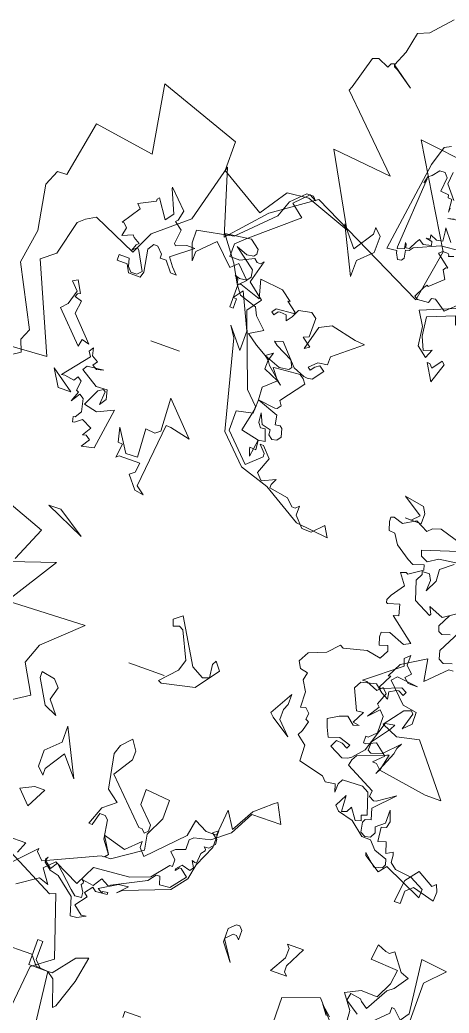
# Model space of a CAD drawing. Header units: metres. Extents: x -71 to 881, y -503 to 661.
# Drawn here: x 133.39 to 135.94, y 460.64 to 466.54 of the extents above; entities that cross this region are included whole.
import ezdxf

# ---------------------------------------------------------------- set-up
doc = ezdxf.new("R2010")
doc.units = ezdxf.units.M
doc.layers.add('ARBRE', color=100, linetype='Continuous', lineweight=13, true_color=0x00ff3f)

# ---------------------------------------------------------------- blocks, each defined once
blk = doc.blocks.new('WMF2', base_point=(0, 0.01))
at = {"color": 251, "lineweight": 0, "true_color": 0x636466}
for points in [[(152.62, -198.66), (162.76, -199.86), (152.65, -183.05), (154.26, -173.69), (175.85, -184.22), (183.13, -179.1), (188.97, -172.64), (192.5, -184.13), (195.26, -173.72), (200.97, -168.92), (202.85, -164.87), (210.8, -168.41), (212.43, -167.44), (213.62, -166.42), (215.13, -160.27), (217.5, -158.38), (210.72, -142.97), (221.5, -142.28)], [(212.64, -105.02), (197.13, -110.25), (202.88, -101.16), (188.84, -101.73), (195.03, -95.86), (196.4, -92.3), (193.55, -87.25), (201.48, -82.18)], [(190.12, -45.33), (178.29, -45.44), (176.89, -43.78), (174.7, -43.59), (173.01, -29.2)], [(164.41, -221.19), (167.6, -217.66), (169.53, -216.89), (170.28, -213.15), (171.44, -210.43), (167.5, -207.63), (170.63, -209.8), (171.33, -210.11), (171.53, -210.62), (172.06, -210.42), (172.36, -209.7), (174.37, -210.56), (175.39, -210.16), (176.98, -204.42), (177.29, -203.7), (165.65, -192.21), (176.34, -193.26), (169.52, -180.97), (177.55, -183.87), (181.35, -183.49), (184.59, -178.67), (192.69, -183.49), (192.69, -188.7), (207.51, -193.95), (205.44, -181.84), (216.23, -183.49), (218.11, -173.58), (219.76, -173.52), (220.92, -170.8), (219.49, -162.84), (220.49, -156.77), (215.08, -146.26), (215.94, -144.26), (215.12, -142.21), (227.2, -134.24)], [(209.21, -117.47), (201.41, -114.58), (204.04, -108.47)], [(196.2, -62.98), (185.71, -63.11), (186.56, -61.11)], [(187.58, -60.7), (178.92, -56.25), (177.9, -56.66), (174.32, -45.95), (177.81, -43.34), (178.67, -34.61)], [(135.13, -42.17), (135.3, -53.01), (129.01, -55.27), (122.91, -48.29)], [(159.88, -40.52), (159.88, -41.62), (156.97, -41.62)], [(120.42, -66.45), (119.65, -67.04), (117.45, -64.06), (115.93, -63.49), (117.61, -61.04), (118.69, -60.22), (120.94, -56.22), (122.15, -57.02), (122.44, -57.42), (124.35, -57.69), (124.6, -56.41), (122.13, -54.73)], [(127.08, -52.73), (128.25, -54.29), (126.47, -52.71)], [(123.39, -53.17), (123.49, -54.92), (125.42, -57.49), (122.86, -58.8), (119.88, -58.72), (118.5, -61.58), (118.12, -64.16), (123.08, -64.47), (122.69, -67.2), (121.11, -66.56), (120.42, -66.45), (120.42, -66.45)], [(174.7, -43.59), (178.13, -43.59), (178.13, -48.16), (177.26, -48.16), (177.26, -44.83), (176.02, -43.59), (173.91, -43.59), (170.9, -47.37), (168.8, -48.16), (169.68, -43.59), (171.36, -38.49), (171.81, -38.05), (173.47, -42.7), (174.7, -43.59), (174.7, -43.59)], [(187.3, -58.79), (183.33, -62.96), (183.33, -62.37), (182.1, -61.15), (172.77, -65.4), (172.29, -65.4), (171.68, -66.02), (173.43, -68.94), (169.39, -67.77), (166.98, -70.11), (166.96, -69.01), (165.85, -67.81), (160.08, -73.71), (159.5, -76.65), (157.18, -75.46), (155.35, -75.48), (154.92, -80.22), (153.06, -77.33), (150.8, -81.38), (147.91, -83.85), (147.29, -84.34), (145.55, -80.94), (150.8, -80.88), (153.05, -76.72), (155.95, -74.38), (158.86, -73.73), (159.47, -73.11), (159.44, -71.4), (161.14, -70.78), (161.73, -70.16), (160.64, -69.08), (160.62, -67.87), (161.11, -67.86), (163.5, -64.91), (166.9, -63.65), (173.36, -63.08), (175.14, -59.53), (179.8, -61.8), (181.48, -60.07), (179.75, -57.65), (181.46, -58.23), (184.95, -55.88)], [(113.17, -63.62), (113.17, -55.18), (115.36, -53.65), (120.07, -53.65), (116.91, -56.82), (116.91, -57.81), (116.37, -57.81), (114.82, -56.28), (113.72, -57.81), (114.82, -67.35), (110.12, -66.81), (113.17, -63.62), (113.17, -63.62)], [(156.89, -69.51), (157.43, -66.75), (159.56, -64.03), (167.3, -61.05), (168.14, -60.32), (166.54, -62.02), (168.32, -61.8), (171.36, -59.94), (170.42, -59.42), (170.47, -59.72), (169.59, -59.84), (169.56, -59.52), (171.59, -59.29), (172.31, -59.83), (173.34, -58.5), (172.64, -57.96), (174.22, -55.94), (172.57, -54.64), (171.71, -54.74), (173.12, -54.01), (174.29, -53.87), (175.3, -57.08), (178.61, -59.71), (180.18, -60.09), (181.49, -61.11), (181.56, -61.74), (181.3, -62.07), (181.53, -61.43), (180.22, -60.39), (179.42, -61.68), (175.68, -58.22), (174.72, -57.4), (173.53, -57.53), (173.65, -58.47), (174.34, -59.58), (174.13, -59.93), (174.18, -60.23), (174.45, -60.45), (172.34, -60.13), (171.33, -61.75), (169.98, -60.98), (163.78, -64.16), (162.73, -65.48), (162.11, -65.55), (161.63, -64.1), (159.84, -64.31), (157.76, -66.95), (159.09, -68.05), (159.4, -68.02), (159.94, -67.33), (159.98, -67.64), (159.15, -68.6), (157.6, -68.22), (157.12, -68.85), (157.81, -69.96), (157.22, -69.78), (156.92, -69.81), (156.81, -71.58), (156.27, -72.27), (156.3, -72.59), (156.65, -72.85), (155.79, -72.95), (154.94, -73.93), (155.05, -74.81), (156.1, -75.62), (155.22, -76.3), (155.18, -73.27), (156.89, -69.51), (156.89, -69.51)], [(147.98, -61.05), (146.87, -62.15), (146.26, -62.15), (145.66, -61.53), (145.66, -59.83), (146.26, -60.44), (146.87, -60.44), (147.98, -59.23), (145.66, -55.68), (147.98, -58.61), (147.98, -61.05), (147.98, -61.05)], [(136.37, -58.45), (136.37, -57.37), (135.76, -56.76), (138.68, -56.76), (136.98, -59.69), (136.98, -61.39), (137.47, -62), (134.54, -62), (136.37, -58.45), (136.37, -58.45)], [(171.68, -66.02), (173.31, -68.24), (173.88, -71.59), (174.47, -72.18), (175.5, -72.18), (176.09, -69.97), (176.66, -69.97), (175.5, -73.22), (173.31, -74.97), (175.5, -76.59), (176.66, -82.74), (176.09, -84.36), (174.47, -86.09), (173.31, -84.36), (173.31, -82.74), (175.5, -79.36), (168.32, -72.18), (167.74, -72.18), (167.15, -71.59), (166.58, -72.18), (166.58, -73.22), (169.36, -76), (169.36, -78.78), (164.96, -78.33), (164.96, -74.97), (166.58, -71.59), (166.11, -68.82), (171.09, -65.45), (172.15, -65.45), (171.68, -66.02), (171.68, -66.02)], [(187.57, -69.19), (189.89, -71.62), (187.57, -72.72), (185.74, -72.72), (187.57, -69.19), (187.57, -69.19)], [(122.21, -79.14), (120.38, -81.45), (117.46, -79.74), (116.86, -80.36), (116.37, -79.14), (116.37, -77.44), (120.38, -78.53), (121.59, -77.44), (121.59, -75.13), (122.69, -75.13), (122.21, -79.14), (122.21, -79.14)], [(184.65, -79.77), (186.95, -76.25), (186.95, -75.04), (188.18, -76.25), (188.18, -79.17), (185.74, -81.48), (185.74, -84.42), (181.72, -76.25), (184.65, -79.77), (184.65, -79.77)], [(131.32, -136.44), (136.79, -138.11), (138.2, -137.61), (139, -136.87), (141.22, -138.01), (143.41, -136.76), (145.13, -137.25), (145.63, -137.09), (145.6, -136.33), (145.13, -134.84), (144.07, -134.71), (142.97, -132.98), (140.36, -131.23), (139.36, -130.72), (137.49, -131.32), (137.22, -130.44), (139.58, -128.86), (139.92, -129.04), (140.84, -128.69), (139.42, -126.79), (141.03, -124.5), (141.52, -123.53), (141.36, -123.04), (141.12, -122.91), (139.13, -123.53), (138.58, -121.59), (139.52, -121.34), (135.03, -117.8), (136.15, -117.21), (139.1, -118.34), (140.49, -117.9), (140.5, -117.08), (140.06, -115.71), (138.68, -116.15), (138.33, -115.23), (139.13, -113.66), (141.69, -114.16), (145.74, -113.14), (146.33, -113.43), (148.12, -111.55), (151.13, -110.32), (152.08, -108.49), (151.44, -107.36), (150.04, -107.03), (150.34, -105.65), (149.29, -103.85), (149.18, -101.08), (148.29, -101.35), (147.47, -100.54), (147.61, -99.46), (147.03, -99.16), (147.51, -97.44), (147.99, -96.52), (146.26, -95.22), (146.17, -92.39), (141.64, -91.28), (140.84, -90.46), (139.13, -90.72), (138.69, -89.34), (138.63, -90.88), (138.17, -91.79), (134.57, -91.91), (133.35, -91.28), (132.09, -87.5), (133.07, -87.18), (132.73, -86.26), (133.71, -85.95), (135.09, -87.89), (135.6, -86.91), (136.47, -86.63), (136.66, -89.45), (137.77, -87.31), (136.97, -86.47), (134.21, -85.79), (131.7, -83.77), (130.11, -83.69), (128.85, -82.3), (126.54, -81.5), (126.24, -80.52), (126.57, -79.87), (128, -79.47), (130.14, -81.38), (129.97, -80.9), (127.04, -78.97), (125.91, -80.36), (118.92, -77.16), (118.88, -78.69), (121.4, -80.01), (124.34, -80.36), (125.43, -81.26), (125.58, -82.58), (125.74, -83.07), (126.83, -82.4), (127.49, -84.3), (128.86, -83.86), (129.13, -86.37), (128.24, -86.66), (128, -87.76), (128.66, -89.67), (128.66, -87.28), (130.11, -86.07), (129.76, -85.15), (130.27, -84.17), (131.22, -83.92), (132.14, -84.39), (132.47, -86.12), (132.16, -86.71), (131.17, -87.01), (131.77, -88.88), (128.43, -92.34), (131.45, -90.3), (131.93, -90.21), (132.84, -90.68), (132.69, -91.75), (138.01, -94.49), (137.8, -95.54), (137.29, -96.51), (132.41, -98.35), (132.02, -98.48), (132.65, -95.66), (133.11, -94.75), (131.35, -98.96), (131.2, -100.04), (130.7, -101), (133.23, -98.36), (135.1, -97.76), (135.74, -98.1), (135.68, -99.63), (133.33, -102.77), (132.87, -103.68), (134.56, -103.4), (136.24, -97.94), (137.95, -96.02), (138.58, -95.62), (139.55, -95.29), (142.04, -96.56), (141.41, -97.82), (140.33, -97.67), (139.33, -97.16), (139.01, -97.82), (141.07, -98.46), (142.94, -97.86), (143.7, -99.41), (144.2, -100.81), (142.43, -101.88), (141.01, -102.38), (139.61, -101.25), (138.63, -101.56), (139.77, -101.73), (138.66, -103.88), (139.89, -103.76), (141.57, -107.36), (140.9, -108.66), (138.27, -109.27), (136.88, -108.14), (135.58, -107.47), (135.77, -108.71), (134.62, -109.36), (134.22, -109.47), (133.26, -108.98), (132.92, -109.62), (133.89, -110.13), (137.3, -108.77), (137.63, -108.93), (136.36, -111.4), (136.84, -111.24), (135.54, -113.78), (131.42, -116.34), (130.72, -112.44), (127.35, -115.8), (126.6, -115.82)], [(127.17, -116.93), (128.65, -116.47), (129.55, -116.93), (129.96, -118.38), (127.38, -123.37)], [(129.16, -121.51), (130.54, -121.07), (131.19, -121.4), (131.54, -122.32), (130.4, -124.53)], [(126.75, -127), (131.48, -123.86), (134.15, -124.91), (133.52, -123.75), (133.68, -123.43), (136.79, -125.04), (137.86, -128.38), (137.23, -129.62), (137.38, -130.11), (136.11, -130.19), (135.51, -129.14), (135.65, -127.24), (134.56, -129.39), (134.72, -131.45), (132.62, -133.14)], [(132.44, -133.48), (135.45, -133.06), (137.16, -131.97), (138.4, -132.6), (138.75, -133.52), (132.62, -135.52)], [(193.06, -90.68), (193.06, -91.77), (190.63, -91.29), (189.54, -90.08), (190.15, -87.76), (188.32, -85.45), (190.63, -86.53), (193.06, -90.68), (193.06, -90.68)], [(132.71, -95.54), (133.58, -96.42), (134.37, -96.42), (132.71, -98.1), (134.81, -99.76), (136.47, -98.97), (136.93, -98.97), (136.93, -100.2), (136.47, -100.2), (135.25, -101.44), (135.25, -104.42), (136.12, -105.31), (137.8, -103.54), (136.47, -105.66), (136.93, -106.1), (136.12, -108.22), (136.93, -109.09), (137.8, -108.22), (139.92, -109.09), (140.71, -109.09), (134.81, -113.75), (135.25, -114.99), (134.37, -115.87), (134.37, -114.12), (133.14, -112.88), (134.02, -111.98), (133.14, -111.2), (131.46, -111.2), (135.25, -111.63), (136.12, -110.76), (132.71, -107.41), (130.14, -106.98), (130.14, -104.87), (131.46, -103.54), (130.59, -106.54), (131.03, -106.98), (132.27, -106.54), (134.81, -103.19), (131.92, -101.88), (128.03, -102.76), (120.98, -94.11), (123.89, -94.11), (132.71, -95.54), (132.71, -95.54)], [(151.83, -99.7), (151.83, -97.88), (149.53, -95.56), (153.05, -97.88), (153.66, -98.49), (151.35, -102.62), (151.35, -100.8), (151.83, -99.7), (151.83, -99.7)], [(173.74, -97.12), (171.08, -99.94), (170.47, -101.94), (172.73, -106.71), (173.49, -107.11), (174.53, -106.76), (174.92, -107.91), (173.5, -109.02), (168.96, -101.3), (166.77, -100.11), (165.62, -100.49), (165.9, -102.84), (165.52, -103.6), (164.39, -102.19), (167.39, -98.11), (173.12, -96.81), (173.74, -97.12), (173.74, -97.12)], [(173.09, -98.24), (179.55, -98.24), (173.09, -98.24), (173.09, -98.24)], [(194.63, -115.87), (201.7, -119.08), (199.51, -119.1), (194.63, -115.87), (194.63, -115.87)], [(190.5, -128.76), (189.64, -129.45), (189.46, -131.17), (193.19, -131.13), (193.65, -130.73), (193.32, -133.22), (194.17, -133.3), (194.78, -135.8), (192.24, -131.89), (190.15, -132.02), (190.49, -137.07), (188.78, -136.9), (187.93, -137.58), (188.18, -143.5), (182.86, -137.92), (186.5, -138.74), (187.36, -138.82), (188.57, -127.35), (187.03, -126.24), (188.66, -126.48), (190.5, -128.76), (190.5, -128.76)], [(167.53, -134.78), (172.77, -136.49), (177.52, -141.23), (181.55, -156.93), (182.76, -158.76), (179.84, -155.24), (179.84, -158.76), (182.76, -165.09), (183.97, -163.4), (183.36, -163.4), (183.36, -161.69), (183.97, -161.69), (183.97, -165.71), (182.76, -166.93), (185.07, -169.24), (186.28, -168.03), (189.83, -171.55), (192.73, -168.64), (192.73, -166.93), (193.83, -169.85), (193.83, -172.16), (187.38, -173.37), (181.55, -179.23), (180.45, -182.15), (178.13, -184.47), (176.91, -184.47), (176.31, -183.86), (177.52, -184.47), (179.84, -182.15), (177.52, -180.32), (185.07, -173.85), (186.89, -172.16), (186.89, -169.85), (185.07, -169.85), (182.76, -170.95), (182.15, -170.45), (181.55, -170.45), (181.05, -170.95), (182.15, -166.93), (179.21, -164.61), (181.05, -162.17), (176.31, -149.38), (174, -147.07), (174, -145.86), (176.91, -145.25), (176.91, -141.71), (172.29, -137.1), (169.85, -139.41), (169.85, -140.01), (171.07, -141.23), (170.45, -141.23), (168.76, -139.41), (169.85, -136.49), (168.76, -135.38), (166.44, -136.49), (166.93, -135.38), (166.93, -134.78), (163.52, -134.17), (162.29, -132.95), (161.69, -132.95), (161.08, -133.55), (161.08, -131.86), (159.38, -130.03), (157.67, -130.03), (155.85, -131.86), (154.74, -130.03), (160.6, -130.65), (167.53, -134.78), (167.53, -134.78)], [(198.96, -132.02), (199.76, -132.54), (200.36, -132.4), (199.38, -133.95), (201.26, -134.85), (202.39, -133.98), (202.72, -133.9), (202.93, -134.84), (202.59, -134.91), (201.88, -136.06), (202.37, -138.31), (203.19, -138.84), (204.17, -137.22), (203.51, -139.04), (203.93, -139.29), (203.69, -141.03), (204.43, -141.55), (204.96, -140.74), (206.69, -141.04), (207.29, -140.91), (203.63, -145.45), (204.17, -146.3), (203.66, -147.12), (203.34, -145.79), (202.2, -145.06), (202.72, -144.26), (201.92, -143.8), (200.66, -144.08), (203.6, -143.77), (204.12, -142.96), (200.96, -141), (198.96, -141.1), (198.59, -139.51), (199.36, -138.28), (199.2, -140.69), (199.61, -140.96), (200.47, -140.41), (201.83, -137.47), (199.42, -136.95), (196.65, -138.27), (197.74, -130.97), (199.93, -130.47), (198.96, -132.02), (198.96, -132.02)], [(140.36, -139.63), (140.36, -137.8), (143.28, -137.8), (142.18, -137.8), (140.97, -139.01), (144.49, -141.33), (140.97, -140.72), (140.36, -139.63), (140.36, -139.63)], [(172.09, -138.69), (172.45, -139.76), (172.53, -140.18), (171.42, -140.08), (171.62, -141.79), (170.39, -141.96), (171.14, -144.02), (171.94, -143.9), (172.54, -144.66), (172.74, -146.37), (171.85, -144.55), (170.26, -144.14), (170.19, -143.29), (169.43, -142.72), (168.61, -142.9), (168.09, -143.61), (168.48, -145.07), (168.92, -145.41), (169.79, -145.28), (170.04, -146.94), (173.91, -148.36), (170.8, -147.91), (170.41, -148.01), (169.9, -148.71), (170.41, -149.48), (167.33, -153.6), (167.88, -154.33), (168.63, -154.89), (173.09, -154.46), (173.45, -154.42), (171.93, -152.49), (171.21, -151.97), (174.13, -154.55), (174.64, -155.32), (175.4, -155.88), (172.47, -154.78), (170.8, -155.02), (170.42, -155.53), (171.04, -156.68), (174.04, -158.22), (174.74, -158.74), (173.33, -159.18), (169.98, -155.59), (167.94, -154.77), (167.31, -154.68), (166.44, -154.8), (165.01, -156.7), (165.95, -157.41), (166.73, -156.9), (167.3, -156.16), (167.79, -156.52), (166.47, -157.79), (164.8, -158.03), (164.79, -159.51), (159.94, -163.43), (161.71, -163.57), (166.28, -164.6), (168.39, -163.57), (169.49, -159.28), (168.67, -159.85), (170.32, -161.09), (169.36, -161.46), (169.4, -164.84), (170.39, -165.59), (172.66, -165.09), (173.31, -163.69), (174.06, -162.7), (174.38, -163.72), (175.5, -163.78), (175.85, -163.73), (176.42, -162.98), (176.92, -163.36), (176.35, -164.1), (173.23, -164.33), (173.04, -164.58), (174.93, -166.01), (174.5, -166.07), (176.45, -167.55), (180.59, -167.98), (179.68, -164.7), (183.52, -166.03), (184.12, -165.76), (184.28, -166.58), (184.98, -167.12), (184.09, -166.85), (182.78, -167.03), (182.25, -167.74), (182.48, -169.01), (186.32, -171.88), (184.25, -171.11), (183.02, -171.28), (182.66, -171.8), (182.73, -172.63), (184.43, -173.9), (189.08, -173.24), (185.87, -169.02), (184.12, -165.76), (182.95, -164.22), (179.83, -163.17), (179.13, -161.78), (177.11, -159.84), (179.39, -158.51), (177.45, -157.05), (175.4, -155.88), (174.19, -156.77), (174.64, -155.32), (174.73, -153.72), (171.93, -152.49), (174.04, -150.58), (173.91, -148.36), (173.97, -146.62), (174.86, -142.5), (171.62, -141.79), (172.09, -138.69), (172.09, -138.69)], [(208.87, -141.57), (204.74, -138.66), (207.06, -138.66), (208.87, -141.57), (208.87, -141.57)], [(208.96, -155.15), (209.4, -154.92), (209.63, -154.33), (208.3, -153.97), (208.67, -151.63), (204.64, -147.41), (205.96, -147.79), (206.24, -146.5), (211.37, -151.69), (210.33, -152.81), (209.63, -155.34), (210.96, -156.71), (210.11, -157.18), (208.96, -155.15), (208.96, -155.15)], [(189.52, -151.57), (194.75, -151.57), (189.52, -151.57), (189.52, -151.57)], [(147.09, -161.3), (148.81, -164.22), (148.31, -164.22), (147.7, -163.6), (146.47, -165.31), (145.88, -164.82), (147.09, -161.3), (147.09, -161.3)], [(203.13, -162.67), (204.93, -162.67), (204.93, -163.71), (203.13, -163.71), (202.75, -162.29), (202.01, -161.54), (200.96, -161.54), (200.21, -162.29), (202.01, -165.5), (202.37, -165.88), (203.13, -165.12), (202.75, -166.25), (202.37, -166.64), (203.5, -167.31), (203.82, -167.68), (205.6, -166.93), (205.31, -168.42), (205.98, -169.09), (206.34, -169.09), (204.18, -172.31), (204.93, -173.05), (202.01, -174.48), (202.01, -174.86), (201.7, -175.24), (199.54, -172.01), (198.43, -173.43), (200.21, -177.4), (200.21, -177.69), (197, -174.48), (197.38, -172.69), (197.76, -172.31), (196.33, -171.27), (196.63, -168.73), (196.33, -168.42), (194.53, -169.09), (193.04, -169.09), (196.63, -166.25), (195.57, -164.83), (194.53, -163.71), (195.57, -163.71), (197, -165.5), (198.12, -165.5), (198.12, -166.25), (199.17, -167.31), (199.92, -167.31), (200.59, -166.25), (199.92, -162.29), (200.21, -161.25), (202.37, -161.25), (203.13, -162.67), (203.13, -162.67)], [(138.94, -175.74), (144.01, -172.85), (146.39, -171.88), (146.93, -173.42), (151.56, -171.55), (151.13, -168.2), (150.13, -165.91), (148.68, -166.49), (149.35, -164.92), (151.24, -166.38), (151.67, -169.75), (153.13, -172.22), (143.98, -176.02), (143.88, -177.83), (142.05, -179.02), (139.92, -178.12), (138.94, -175.74), (138.94, -175.74)], [(151.86, -189.06), (153.85, -188.7), (152.77, -188.98)], [(154.05, -190.54), (154.11, -189.8), (154.29, -191.99), (154.99, -192.09), (155.13, -192.59), (156.55, -192.72), (156.32, -195.25), (156.96, -196.02), (157.91, -195.93), (158.87, -194.78), (159.49, -194.28), (159.79, -193.07), (159.51, -193.9), (160.36, -181.18), (160.3, -180.89), (159.09, -181.29), (159.32, -182.35), (159.11, -182.21), (158.95, -181.51), (158.27, -181.62), (157.59, -183.02), (157.18, -183.64), (156.35, -183.07), (154.92, -183.39), (155.08, -184.08), (156.2, -184.24), (155.47, -184.34), (155.62, -185.07), (154.42, -184.57), (153.35, -184.75), (153.51, -186.38), (153.6, -187.08), (151.95, -185.01)], [(146.55, -175.84), (149.03, -173.49), (151.13, -174.93), (151.83, -174.83), (152.07, -174.01), (154.04, -173.82), (154.65, -174.25), (153.72, -176.12), (153.29, -176.72), (153.08, -176.57), (150.75, -178.69), (151.6, -180.16), (151.31, -180.6), (150.94, -180.67), (153.31, -182.54), (152.7, -183.08), (151.76, -183.04), (151.56, -182.89), (151.5, -182.59), (150.64, -182.91)], [(149.78, -184.18), (153.37, -183.87), (157.76, -181.91), (158.22, -181.26), (158.87, -181.13), (158.61, -179.74), (158.9, -179.3), (159.63, -179.15), (160.17, -180.16), (160.23, -180.53), (161.97, -180.37), (159.66, -196.47), (158.58, -199.98), (157.43, -200.58)], [(155.66, -196.47), (155.88, -194.31), (153.91, -191.96)], [(167.3, -178.31), (164.99, -181.83), (164.99, -183.07), (163.76, -181.83), (163.76, -178.92), (166.2, -176.6), (166.2, -173.68), (170.22, -181.83), (167.3, -178.31), (167.3, -178.31)]]:
    blk.add_lwpolyline(points, dxfattribs=at)

msp = doc.modelspace()

# ---------------------------------------------------------------- block references
at = {"layer": 'ARBRE', "color": 251, "lineweight": 5, "true_color": 0x636466, "xscale": 0.03451886634015593, "yscale": 0.03451886634015593, "zscale": 0.03451886634015593, "rotation": 160.1685466476646}
msp.add_blockref('WMF2', (138.7203, 457.4272), dxfattribs=at)

doc.saveas('drawing.dxf')
